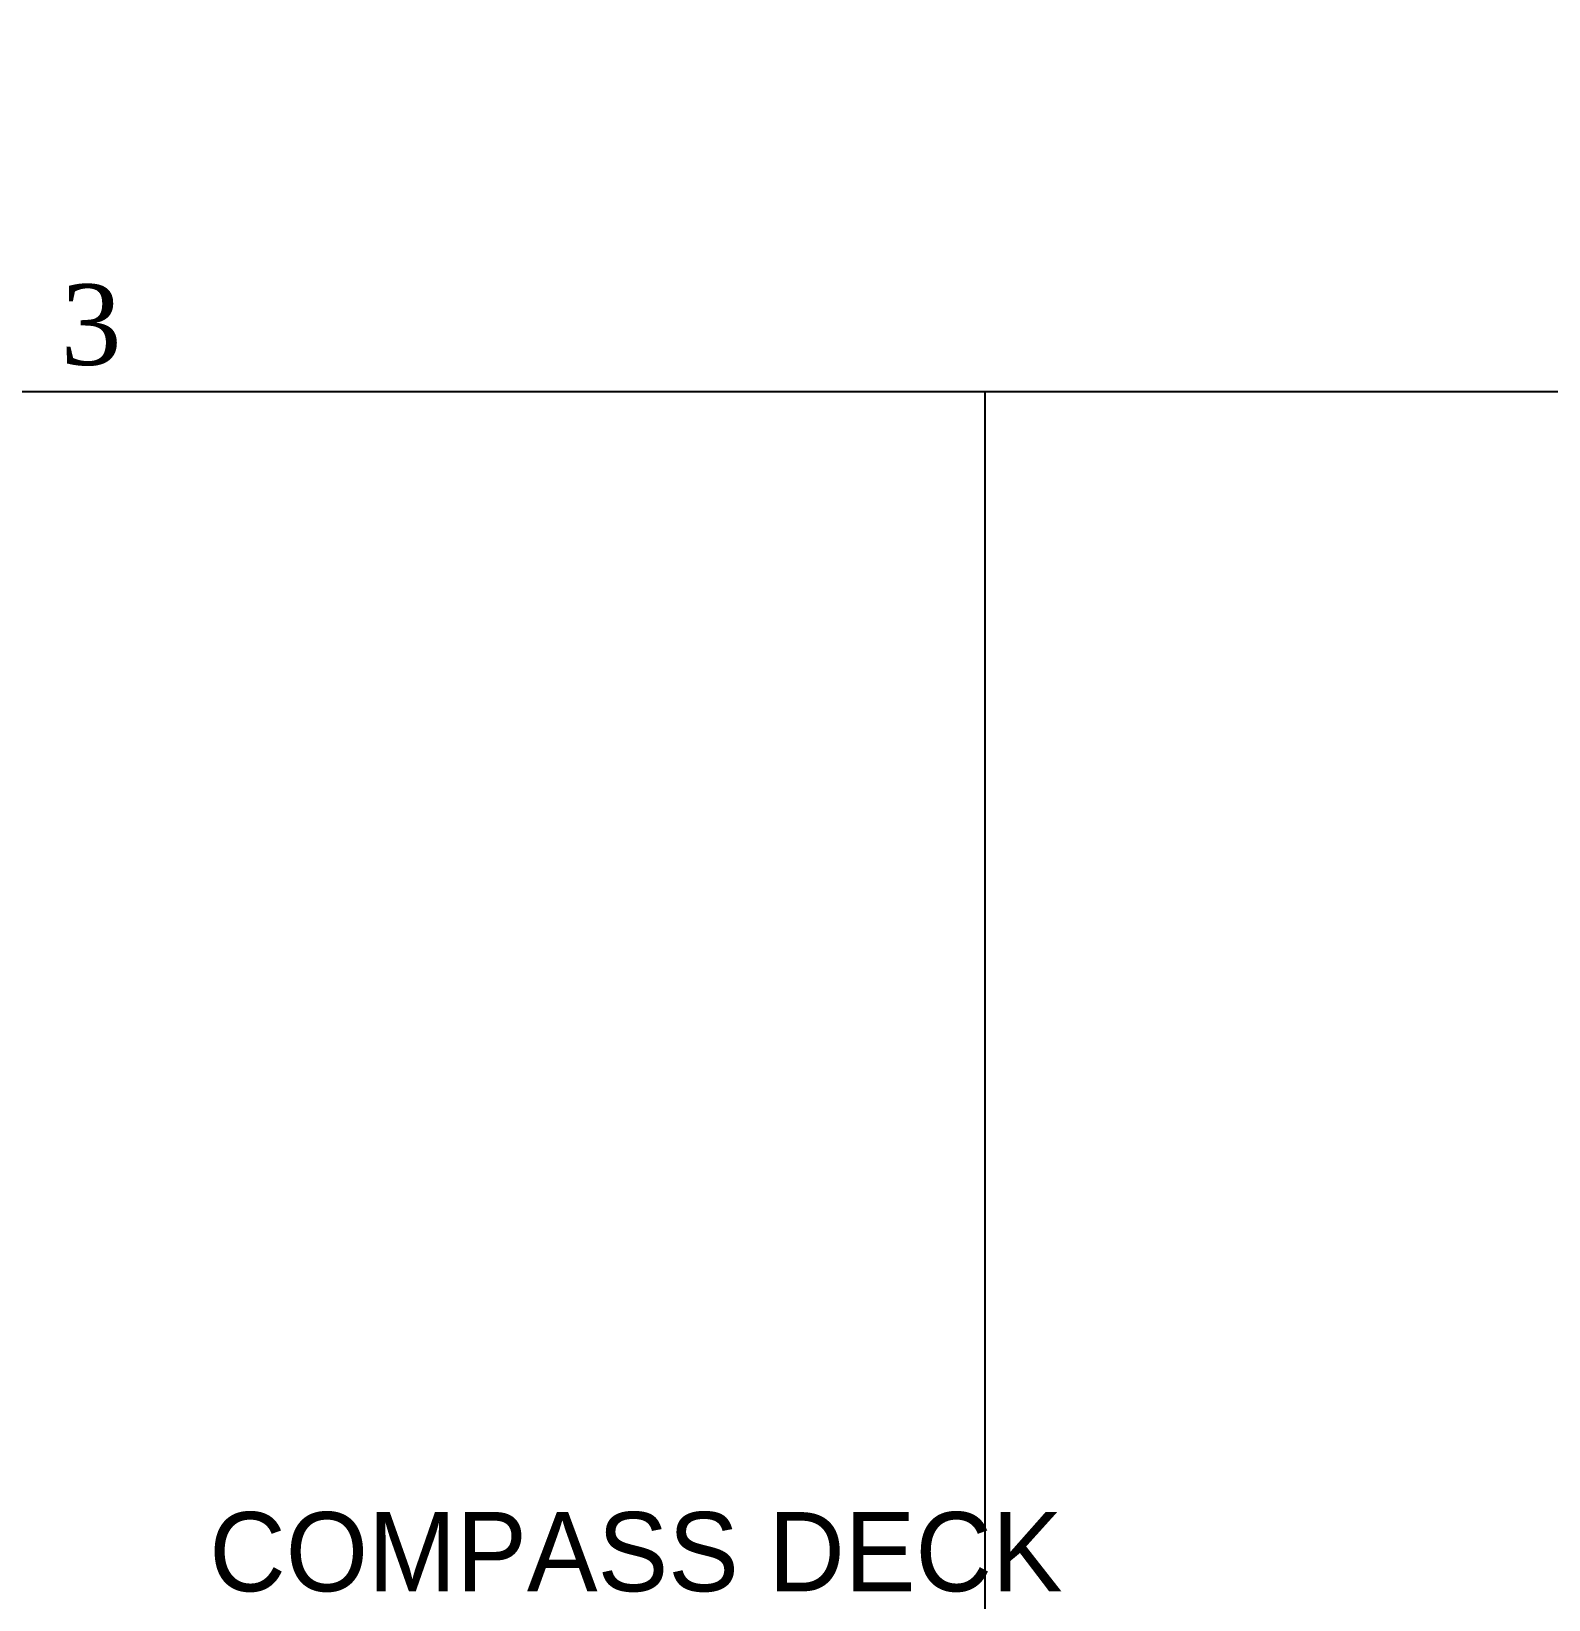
# Model space of a CAD drawing. Header units: millimetres. Extents: x -4 to 3776, y -4 to 4079.
# Drawn here: x 178.9 to 240.5, y 559.3 to 622.9 of the extents above; entities that cross this region are included whole.
import ezdxf
from ezdxf import colors
from ezdxf.entities.mleader import LeaderData, LeaderLine
from ezdxf.math import Vec2, Vec3

# ---------------------------------------------------------------- set-up
doc = ezdxf.new("R2010")
doc.units = ezdxf.units.MM
doc.layers.add('BK_kedu', color=255, linetype='Continuous')
doc.layers.add('TEXT', color=4, linetype='Continuous')
doc.layers.add('Sheet$BORDER', color=7, linetype='Continuous', true_color=0x000000)
doc.layers.add('Sheet$GRID', color=254, linetype='Continuous', true_color=0xbebebe)
doc.styles.add('CHINESE', font='short.shx', dxfattribs={"bigfont": 'hzdxf.shx'})
doc.styles.get("Standard").update_dxf_attribs({"font": 'arial.ttf'})

msp = doc.modelspace()

# ---------------------------------------------------------------- linework, layer by layer
at = {"layer": 'Sheet$BORDER', "color": 6, "true_color": 0xff00ff}
msp.add_line((874.726, 608.276), (-4.361, 608.276), dxfattribs=at)
at = {"layer": 'Sheet$GRID'}
msp.add_lwpolyline([(217.595, 608.276), (217.595, 0.013)], dxfattribs=at)

# ---------------------------------------------------------------- texts
at = {"layer": 'Sheet$BORDER', "insert": (181.33, 612.644), "char_height": 3.2761, "width": 5.13899, "attachment_point": 2, "line_spacing_factor": 0.963855}
msp.add_mtext('\\fTimes New Roman;3', dxfattribs=at)
at = {"layer": 'TEXT', "color": 3, "style": 'CHINESE'}
msp.add_text('COMPASS DECK ', height=3.21428, dxfattribs=at).set_placement((186.123, 559.593))

# ---------------------------------------------------------------- leaders
at = {"layer": 'BK_kedu'}
ml = msp.add_multileader_mtext('Standard', dxfattribs=at)
ml.set_content('', color=256)
ml.set_leader_properties()
ml.build(insert=Vec2(0, 0))
ml.multileader.update_dxf_attribs({"text_right_attachment_type": 6, "dogleg_length": 0.36, "arrow_head_size": 0.18})
ctx = ml.context
ctx.base_point, ctx.char_height, ctx.arrow_head_size, ctx.landing_gap_size, ctx.plane_origin = Vec3(3775.999, 4079.328), 0.18, 0.18, 0.09, Vec3(3774.639, 4079.328)
ctx.right_attachment = 6
notes = []
notes.append((ctx, [(0, (0, 0, 0), (0, 0), (1, 0), 1, [])]))
ctx.mtext.insert, ctx.mtext.flow_direction = Vec3(3776.089, 4079.418), 5
for ctx, leaders in notes:
    for number, flags, end, landing, length, lines in leaders:
        leader = LeaderData()
        leader.index, (leader.has_last_leader_line, leader.has_dogleg_vector, leader.attachment_direction) = number, flags
        leader.last_leader_point, leader.dogleg_vector, leader.dogleg_length = Vec3(end), Vec3(landing), length
        for number, points, colour, breaks in lines:
            line = LeaderLine()
            line.index, line.vertices, line.color, line.breaks = number, Vec3.list(points), colors.encode_raw_color(colour), breaks
            leader.lines.append(line)
        ctx.leaders.append(leader)

doc.saveas('drawing.dxf')
